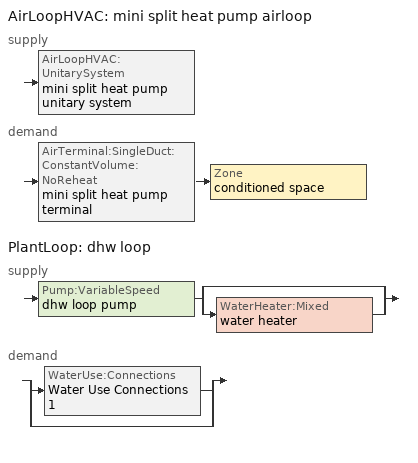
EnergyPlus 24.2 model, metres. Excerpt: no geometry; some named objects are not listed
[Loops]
AirLoopHVAC 'mini split heat pump airloop'
 supply: AirLoopHVAC:UnitarySystem 'mini split heat pump unitary system'
 demand: AirTerminal:SingleDuct:ConstantVolume:NoReheat 'mini split heat pump terminal' > Zone 'conditioned space'
PlantLoop 'dhw loop'
 supply: Pump:VariableSpeed 'dhw loop pump' > split
  | bypass
  | WaterHeater:Mixed 'water heater'
 demand: split
  | WaterUse:Connections 'Water Use Connections 1'
  | bypass
[ZoneControl:Thermostat]
conditioned space Thermostat: Zone or ZoneList=conditioned space; Control Type Schedule=conditioned space Thermostat Schedule; Control 1=conditioned space temperature setpoint; Temperature Difference Between Cutout And Setpoint {deltaC}=0
[ThermostatSetpoint:DualSetpoint]
conditioned space temperature setpoint: Heating Setpoint Temperature Schedule=heating setpoint; Cooling Setpoint Temperature Schedule=cooling setpoint
[AirLoopHVAC:UnitarySystem] Control Type=Load; Controlling Zone or Thermostat Location=conditioned space; Dehumidification Control Type=None; Availability Schedule=Always On Discrete; Fan Placement=BlowThrough; DX Heating Coil Sizing Ratio=1; Use DOAS DX Cooling Coil=No; Minimum Supply Air Temperature {C}=2; Latent Load Control=SensibleOnlyLoadControl; Heating Supply Air Flow Rate Method=SupplyAirFlowRate; No Load Supply Air Flow Rate Method=SupplyAirFlowRate; No Load Supply Air Flow Rate {m3/s}=0; No Load Supply Air Flow Rate Control Set To Low Speed=Yes; Maximum Supply Air Temperature {C}=48.8889; Maximum Outdoor Dry-Bulb Temperature for Supplemental Heater Operation {C}=21; Ancillary On-Cycle Electric Power {W}=0; Ancillary Off-Cycle Electric Power {W}=0
Name | Supply Fan | Supply Air Fan Operating Mode Schedule | Heating Coil | Cooling Supply Air Flow Rate Method | Heating Supply Air Flow Rate {m3/s} | Cooling Coil | Cooling Supply Air Flow Rate {m3/s} | Design Specification Multispeed Object
unit heater unitary system | unit heater supply fan | unit heater auto fan schedule | unit heater htg coil | None | 0.00141584
unit heater unitary system 1 | unit heater supply fan 1 | unit heater auto fan schedule 1 | unit heater htg coil 1 | None | 0.00141584
mini split heat pump unitary system | mini split heat pump supply fan | mini split heat pump auto fan schedule | mini split heat pump htg coil | SupplyAirFlowRate | 0.472419 | mini split heat pump clg coil | 0.472419 | Unitary System Performance Multispeed 1
[Fan:SystemModel] Availability Schedule=Always On Discrete; Speed Control Method=Discrete; Electric Power Minimum Flow Rate Fraction=0.2; Design Pressure Rise {Pa}=500; Motor Efficiency=1; Motor In Air Stream Fraction=1; Design Electric Power Consumption {W}=Autosize; Design Power Sizing Method=PowerPerFlow; Electric Power Per Unit Flow Rate Per Unit Pressure {W/((m3/s)-Pa)}=1.66667; Fan Total Efficiency=0.7; Motor Loss Radiative Fraction=0
Name | Design Maximum Air Flow Rate {m3/s} | Electric Power Per Unit Flow Rate {W/(m3/s)} | Number of Speeds | Speed Flow Fraction 1 | Speed Electric Power Fraction 1 | Speed Flow Fraction 2 | Speed Electric Power Fraction 2 | Speed Flow Fraction 3 | Speed Electric Power Fraction 3 | Speed Flow Fraction 4 | Speed Electric Power Fraction 4
unit heater supply fan; unit heater supply fan 1 | 0.00141584 | 1e-06 | 1 | 1 | 1
mini split heat pump supply fan | 0.581797 | 148.322 | 4 | 0.20706 | 0.00888 | 0.252 | 0.016 | 0.812 | 0.53539 | 1 | 1
[Coil:Heating:Fuel] Availability Schedule=Always On Discrete; Fuel Type=OtherFuel1; Burner Efficiency=0.3; Nominal Capacity {W}=0.293071; On Cycle Parasitic Electric Load {W}=0; Off Cycle Parasitic Fuel Load {W}=0
unit heater htg coil; unit heater htg coil 1
[ZoneHVAC:Baseboard:Convective:Electric]
electric baseboard: Availability Schedule=Always On Discrete; Heating Design Capacity {W}=16106.9; Efficiency=1
[AirTerminal:SingleDuct:ConstantVolume:NoReheat]
mini split heat pump terminal: Availability Schedule=Always On Discrete; Maximum Air Flow Rate {m3/s}=0.472419
[Zone equipment]
conditioned space: unit heater unitary system, unit heater unitary system 1, electric baseboard, mini split heat pump terminal
[AirLoopHVAC]
mini split heat pump airloop: Design Supply Air Flow Rate {m3/s}=0.472419; Design Return Air Flow Fraction of Supply Air Flow=1
[Sizing:System]
mini split heat pump airloop: Type of Load to Size On=Sensible; Design Outdoor Air Flow Rate {m3/s}=Autosize; Central Heating Maximum System Air Flow Ratio=0.3; Preheat Design Temperature {C}=7; Preheat Design Humidity Ratio {kgWater/kgDryAir}=0.008; Precool Design Temperature {C}=12.8; Precool Design Humidity Ratio {kgWater/kgDryAir}=0.008; Central Cooling Design Supply Air Temperature {C}=12.8; Central Heating Design Supply Air Temperature {C}=16.7; Type of Zone Sum to Use=NonCoincident; 100% Outdoor Air in Cooling=Yes; 100% Outdoor Air in Heating=Yes; Central Cooling Design Supply Air Humidity Ratio {kgWater/kgDryAir}=0.0085; Central Heating Design Supply Air Humidity Ratio {kgWater/kgDryAir}=0.008; Cooling Supply Air Flow Rate Method=DesignDay; Cooling Supply Air Flow Rate {m3/s}=0; Cooling Supply Air Flow Rate Per Floor Area {m3/s-m2}=0.00996765; Cooling Fraction of Autosized Cooling Supply Air Flow Rate=1; Cooling Supply Air Flow Rate Per Unit Cooling Capacity {m3/s-W}=3.94755e-05; Heating Supply Air Flow Rate Method=DesignDay; Heating Supply Air Flow Rate {m3/s}=0; Heating Supply Air Flow Rate Per Floor Area {m3/s-m2}=0.00996765; Heating Fraction of Autosized Heating Supply Air Flow Rate=1; Heating Fraction of Autosized Cooling Supply Air Flow Rate=1; Heating Supply Air Flow Rate Per Unit Heating Capacity {m3/s-W}=3.15882e-05; System Outdoor Air Method=ZoneSum; Zone Maximum Outdoor Air Fraction=1; Cooling Design Capacity Method=CoolingDesignCapacity; Cooling Design Capacity {W}=Autosize; Cooling Design Capacity Per Floor Area {W/m2}=234.7; Fraction of Autosized Cooling Design Capacity=1; Heating Design Capacity Method=HeatingDesignCapacity; Heating Design Capacity {W}=Autosize; Heating Design Capacity Per Floor Area {W/m2}=157; Fraction of Autosized Heating Design Capacity=1; Central Cooling Capacity Control Method=OnOff; Occupant Diversity=Autosize
[AvailabilityManager:Scheduled]
mini split heat pump airloop Availability Manager: Schedule=Always On Discrete
[Coil:Heating:DX:MultiSpeed]
mini split heat pump htg coil: Availability Schedule=Always On Discrete; Minimum Outdoor Dry-Bulb Temperature for Compressor Operation {C}=-28.8889; Crankcase Heater Capacity {W}=50; Maximum Outdoor Dry-Bulb Temperature for Crankcase Heater Operation {C}=10; Defrost Energy Input Ratio Function of Temperature Curve=Defrosteir; Maximum Outdoor Dry-Bulb Temperature for Defrost Operation {C}=4.44444; Defrost Strategy=ReverseCycle; Defrost Control=Timed; Defrost Time Period Fraction=0.058333; Resistive Defrost Heater Capacity {W}=AutoSize; Apply Part Load Fraction to Speeds Greater than 1=No; Fuel Type=Electricity; Region number for Calculating HSPF=4; Number of Speeds=2; Speed Gross Rated Heating Capacity 1 {W}=2729.66; Speed Gross Rated Heating COP 1 {W/W}=4.23401; Speed Rated Air Flow Rate 1 {m3/s}=0.146598; Speed Rated Supply Air Fan Power Per Volume Flow Rate 2017 1 {W/(m3/s)}=773.3; Speed Rated Supply Air Fan Power Per Volume Flow Rate 2023 1 {W/(m3/s)}=934.4; Speed Heating Capacity Function of Temperature Curve Name 1=Heat-CAP-fT1; Speed Heating Capacity Function of Flow Fraction Curve Name 1=Heat-CAP-fFF1; Speed Energy Input Ratio Function of Temperature Curve Name 1=Heat-EIR-fT1; Speed Energy Input Ratio Function of Flow Fraction Curve Name 1=Heat-EIR-fFF1; Speed Part Load Fraction Correlation Curve Name 1=Heat-PLF-fPLR1; Speed Rated Waste Heat Fraction of Power Input 1=0.2; Speed Waste Heat Function of Temperature Curve Name 1=ConstantBiquadratic 1; Speed Gross Rated Heating Capacity 2 {W}=10751.2; Speed Gross Rated Heating COP 2 {W/W}=2.92266; Speed Rated Air Flow Rate 2 {m3/s}=0.581737; Speed Rated Supply Air Fan Power Per Volume Flow Rate 2017 2 {W/(m3/s)}=773.3; Speed Rated Supply Air Fan Power Per Volume Flow Rate 2023 2 {W/(m3/s)}=934.4; Speed Heating Capacity Function of Temperature Curve Name 2=Heat-CAP-fT2; Speed Heating Capacity Function of Flow Fraction Curve Name 2=Heat-CAP-fFF2; Speed Energy Input Ratio Function of Temperature Curve Name 2=Heat-EIR-fT2; Speed Energy Input Ratio Function of Flow Fraction Curve Name 2=Heat-EIR-fFF2; Speed Part Load Fraction Correlation Curve Name 2=Heat-PLF-fPLR2; Speed Rated Waste Heat Fraction of Power Input 2=0.2; Speed Waste Heat Function of Temperature Curve Name 2=ConstantBiquadratic 1
[Coil:Cooling:DX:MultiSpeed]
mini split heat pump clg coil: Availability Schedule=Always On Discrete; Condenser Type=AirCooled; Minimum Outdoor Dry-Bulb Temperature for Compressor Operation {C}=-25; Apply Part Load Fraction to Speeds Greater than 1=No; Apply Latent Degradation to Speeds Greater than 1=No; Crankcase Heater Capacity {W}=50; Maximum Outdoor Dry-Bulb Temperature for Crankcase Heater Operation {C}=10; Basin Heater Capacity {W/K}=0; Basin Heater Setpoint Temperature {C}=2; Fuel Type=Electricity; Number of Speeds=2; Speed Gross Rated Total Cooling Capacity 1 {W}=2244.75; Speed Gross Rated Sensible Heat Ratio 1=0.806404; Speed Gross Rated Cooling COP 1 {W/W}=3.9941; Speed Rated Air Flow Rate 1 {m3/s}=0.120454; Speed Rated Evaporator Fan Power Per Volume Flow Rate 2017 1 {W/(m3/s)}=773.3; Speed Rated Evaporator Fan Power Per Volume Flow Rate 2023 1 {W/(m3/s)}=934.4; Speed Total Cooling Capacity Function of Temperature Curve Name 1=Cool-CAP-fT1; Speed Total Cooling Capacity Function of Flow Fraction Curve Name 1=Cool-CAP-fFF1; Speed Energy Input Ratio Function of Temperature Curve Name 1=Cool-EIR-fT1; Speed Energy Input Ratio Function of Flow Fraction Curve Name 1=Cool-EIR-fFF1; Speed Part Load Fraction Correlation Curve Name 1=Cool-PLF-fPLR1; Speed Nominal Time for Condensate Removal to Begin 1 {s}=1000; Speed Ratio of Initial Moisture Evaporation Rate and Steady State Latent Capacity 1=1.5; Speed Maximum Cycling Rate 1 {cycles/hr}=3; Speed Latent Capacity Time Constant 1 {s}=45; Speed Rated Waste Heat Fraction of Power Input 1=0.2; Speed Waste Heat Function of Temperature Curve Name 1=ConstantBiquadratic; Speed Evaporative Condenser Effectiveness 1=0.9; Speed Evaporative Condenser Air Flow Rate 1 {m3/s}=AutoSize; Speed Rated Evaporative Condenser Pump Power Consumption 1 {W}=AutoSize; Speed Gross Rated Total Cooling Capacity 2 {W}=8846.18; Speed Gross Rated Sensible Heat Ratio 2=0.759942; Speed Gross Rated Cooling COP 2 {W/W}=2.99378; Speed Rated Air Flow Rate 2 {m3/s}=0.472369; Speed Rated Evaporator Fan Power Per Volume Flow Rate 2017 2 {W/(m3/s)}=773.3; Speed Rated Evaporator Fan Power Per Volume Flow Rate 2023 2 {W/(m3/s)}=934.4; Speed Total Cooling Capacity Function of Temperature Curve Name 2=Cool-CAP-fT2; Speed Total Cooling Capacity Function of Flow Fraction Curve Name 2=Cool-CAP-fFF2; Speed Energy Input Ratio Function of Temperature Curve Name 2=Cool-EIR-fT2; Speed Energy Input Ratio Function of Flow Fraction Curve Name 2=Cool-EIR-fFF2; Speed Part Load Fraction Correlation Curve Name 2=Cool-PLF-fPLR2; Speed Nominal Time for Condensate Removal to Begin 2 {s}=1000; Speed Ratio of Initial Moisture Evaporation Rate and Steady State Latent Capacity 2=1.5; Speed Maximum Cycling Rate 2 {cycles/hr}=3; Speed Latent Capacity Time Constant 2 {s}=45; Speed Rated Waste Heat Fraction of Power Input 2=0.2; Speed Waste Heat Function of Temperature Curve Name 2=ConstantBiquadratic; Speed Evaporative Condenser Effectiveness 2=0.9; Speed Evaporative Condenser Air Flow Rate 2 {m3/s}=AutoSize; Speed Rated Evaporative Condenser Pump Power Consumption 2 {W}=AutoSize
[UnitarySystemPerformance:Multispeed]
Unitary System Performance Multispeed 1: Number of Speeds for Heating=2; Number of Speeds for Cooling=2; Single Mode Operation=No; No Load Supply Air Flow Rate Ratio=1; Heating Speed Supply Air Flow Ratio 1=0.310345; Cooling Speed Supply Air Flow Ratio 1=0.255; Heating Speed Supply Air Flow Ratio 2=1.23153; Cooling Speed Supply Air Flow Ratio 2=1
[PlantLoop]
dhw loop: Fluid Type=Water; Plant Equipment Operation Scheme=dhw loop Operation Schemes; Maximum Loop Temperature {C}=100; Minimum Loop Temperature {C}=0; Maximum Loop Flow Rate {m3/s}=0.01; Minimum Loop Flow Rate {m3/s}=0; Plant Loop Volume {m3}=0.003; Load Distribution Scheme=Optimal; Plant Loop Demand Calculation Scheme=SingleSetpoint; Common Pipe Simulation=None
[Sizing:Plant]
dhw loop: Loop Type=Heating; Design Loop Exit Temperature {C}=56; Loop Design Temperature Difference {deltaC}=5.55556; Sizing Option=NonCoincident; Zone Timesteps in Averaging Window=1; Coincident Sizing Factor Mode=None
[Pump:VariableSpeed]
dhw loop pump: Design Maximum Flow Rate {m3/s}=0.01; Design Pump Head {Pa}=1; Design Power Consumption {W}=0; Motor Efficiency=0.85; Fraction of Motor Inefficiencies to Fluid Stream=0; Coefficient 1 of the Part Load Performance Curve=0; Coefficient 2 of the Part Load Performance Curve=1; Coefficient 3 of the Part Load Performance Curve=0; Coefficient 4 of the Part Load Performance Curve=0; Design Minimum Flow Rate {m3/s}=0; Pump Control Type=Intermittent; Skin Loss Radiative Fraction=0.5; Design Power Sizing Method=PowerPerFlowPerPressure; Design Electric Power per Unit Flow Rate {W/(m3/s)}=348701.1; Design Shaft Power per Unit Flow Rate per Unit Head {W/((m3/s)-Pa)}=1.28205; Design Minimum Flow Rate Fraction=0
[WaterHeater:Mixed]
water heater: Tank Volume {m3}=0.170344; Setpoint Temperature Schedule=water heater setpoint; Deadband Temperature Difference {deltaC}=2; Maximum Temperature Limit {C}=99; Heater Control Type=Cycle; Heater Maximum Capacity {W}=5500.06; Heater Minimum Capacity {W}=0; Heater Ignition Minimum Flow Rate {m3/s}=0; Heater Ignition Delay {s}=0; Heater Fuel Type=Electricity; Heater Thermal Efficiency=1; Off Cycle Parasitic Fuel Consumption Rate {W}=0; Off Cycle Parasitic Fuel Type=Electricity; Off Cycle Parasitic Heat Fraction to Tank=0; On Cycle Parasitic Fuel Consumption Rate {W}=0; On Cycle Parasitic Fuel Type=Electricity; On Cycle Parasitic Heat Fraction to Tank=0; Ambient Temperature Indicator=Zone; Ambient Temperature Zone=conditioned space; Off Cycle Loss Coefficient to Ambient Temperature {W/K}=2.90339; Off Cycle Loss Fraction to Zone=1; On Cycle Loss Coefficient to Ambient Temperature {W/K}=2.90339; On Cycle Loss Fraction to Zone=1; Use Side Effectiveness=1; Source Side Effectiveness=1; Use Side Design Flow Rate {m3/s}=Autosize; Source Side Design Flow Rate {m3/s}=Autosize; Indirect Water Heating Recovery Time {hr}=1.5; Source Side Flow Control Mode=IndirectHeatPrimarySetpoint
[WaterHeater:Sizing]
water heater: Design Mode=PeakDraw; Time Storage Can Meet Peak Draw {hr}=0.538503; Time for Tank Recovery {hr}=0; Nominal Tank Volume for Autosizing Plant Connections {m3}=1
[SetpointManager:Scheduled]
Setpoint Manager Scheduled 1: Control Variable=Temperature; Schedule=dhw temp
[WaterUse:Connections]
Water Use Connections 1: Drain Water Heat Exchanger Type=None; Drain Water Heat Exchanger Destination=Plant; Water Use Equipment Name 1=dhw fixtures; Water Use Equipment Name 2=dhw distribution waste; Water Use Equipment Name 3=clothes washer; Water Use Equipment Name 4=dishwasher
[WaterUse:Equipment]
Name | Peak Flow Rate {m3/s} | Flow Rate Fraction Schedule | Target Temperature Schedule
dhw fixtures | 4.4939e-06 | dhw fixtures schedule | mixed water temperature schedule
dhw distribution waste | 1.36236e-06 | dhw fixtures schedule | mixed water temperature schedule
clothes washer | 9.69919e-07 | clothes washer schedule
dishwasher | 2.90872e-07 | dishwasher schedule
[PlantEquipmentOperationSchemes]
dhw loop Operation Schemes: Control Scheme Object Type 1=PlantEquipmentOperation:HeatingLoad; Control Scheme Name 1=dhw loop Heating Operation Scheme; Control Scheme Schedule Name 1=Always On Discrete
[PlantEquipmentOperation:HeatingLoad]
dhw loop Heating Operation Scheme: Load Range Lower Limit 1 {W}=0; Load Range Upper Limit 1 {W}=1000000000; Range Equipment List Name 1=dhw loop Heating Equipment List
[PlantEquipmentList]
dhw loop Heating Equipment List: WaterHeater:Mixed, water heater
[EnergyManagementSystem:GlobalVariable]
infil_program_Qfan
infil_program_Qinf
mini_split_heat_pump_airloop_Fan_RTF
natural_vent_program_Qnv
natural_vent_program_Qwhf
[EnergyManagementSystem:InternalVariable]
mini_split_heat_pump_airloop_max_sup_fan_mfr: Internal Data Index Key=mini split heat pump supply fan; Internal Data Type=Fan Maximum Mass Flow Rate
[EnergyManagementSystem:Sensor]
Name | Output:Variable or Output:Meter Index Key | Output:Variable or Output:Meter
airflow_gain | infil flow | Infiltration Sensible Heat Gain Energy
airflow_gain_1 | natural vent flow | Infiltration Sensible Heat Gain Energy
airflow_gain_2 | whole house fan flow | Infiltration Sensible Heat Gain Energy
airflow_loss | infil flow | Infiltration Sensible Heat Loss Energy
airflow_loss_1 | natural vent flow | Infiltration Sensible Heat Loss Energy
airflow_loss_2 | whole house fan flow | Infiltration Sensible Heat Loss Energy
clg_load_cond |  | Cooling:EnergyTransfer:Zone:CONDITIONED SPACE
clg_sp_s; clg_sp_s_1 | cooling setpoint | Schedule Value
clothes_dryer_exhaust_0_sch_s | clothes dryer exhaust 0 schedule | Schedule Value
conditioned_space_clg_unmet_s | conditioned space | Zone Cooling Setpoint Not Met Time
conditioned_space_htg_unmet_s | conditioned space | Zone Heating Setpoint Not Met Time
cool_season | cooling season schedule | Schedule Value
dhw_loss | water heater | Water Heater Heat Loss Energy
dhw_rtf | water heater | Water Heater Runtime Fraction
fridge_tin_s; tin_s; tin_s_1 | conditioned space | Zone Mean Air Temperature
htg_load_cond |  | Heating:EnergyTransfer:Zone:CONDITIONED SPACE
htg_sp_s; htg_sp_s_1 | heating setpoint | Schedule Value
ig_ee_conv | clothes dryer | Electric Equipment Convective Heating Energy
ig_ee_conv_1 | clothes washer | Electric Equipment Convective Heating Energy
ig_ee_conv_2 | cooking range | Electric Equipment Convective Heating Energy
ig_ee_conv_3 | dishwasher | Electric Equipment Convective Heating Energy
ig_ee_conv_4 | fridge | Electric Equipment Convective Heating Energy
ig_ee_conv_5 | misc plug loads | Electric Equipment Convective Heating Energy
ig_ee_conv_6 | whole house fan | Electric Equipment Convective Heating Energy
ig_ee_rad | clothes dryer | Electric Equipment Radiant Heating Energy
ig_ee_rad_1 | clothes washer | Electric Equipment Radiant Heating Energy
ig_ee_rad_2 | cooking range | Electric Equipment Radiant Heating Energy
ig_ee_rad_3 | dishwasher | Electric Equipment Radiant Heating Energy
ig_ee_rad_4 | fridge | Electric Equipment Radiant Heating Energy
ig_ee_rad_5 | misc plug loads | Electric Equipment Radiant Heating Energy
ig_ee_rad_6 | whole house fan | Electric Equipment Radiant Heating Energy
ig_lgt_conv | interior lighting | Lights Convective Heating Energy
ig_lgt_rad | interior lighting | Lights Radiant Heating Energy
ig_lgt_vis | interior lighting | Lights Visible Radiation Heating Energy
ig_oe_conv | clothes dryer 1 | Other Equipment Convective Heating Energy
ig_oe_conv_1 | cooking range 1 | Other Equipment Convective Heating Energy
ig_oe_conv_2 | general water use latent | Other Equipment Convective Heating Energy
ig_oe_conv_3 | general water use sensible | Other Equipment Convective Heating Energy
ig_oe_conv_4 | water heater energy adjustment1 | Other Equipment Convective Heating Energy
ig_oe_rad | clothes dryer 1 | Other Equipment Radiant Heating Energy
ig_oe_rad_1 | cooking range 1 | Other Equipment Radiant Heating Energy
ig_oe_rad_2 | general water use latent | Other Equipment Radiant Heating Energy
ig_oe_rad_3 | general water use sensible | Other Equipment Radiant Heating Energy
ig_oe_rad_4 | water heater energy adjustment1 | Other Equipment Radiant Heating Energy
ig_ppl_conv | occupants | People Convective Heating Energy
ig_ppl_rad | occupants | People Radiant Heating Energy
im_conv | furniture mass conditioned space 1 | Surface Inside Face Convection Heat Gain Energy
im_conv_1 | partition wall mass | Surface Inside Face Convection Heat Gain Energy
im_ig | furniture mass conditioned space 1 | Surface Inside Face Internal Gains Radiation Heat Gain Energy
im_ig_1 | partition wall mass | Surface Inside Face Internal Gains Radiation Heat Gain Energy
im_lgt | furniture mass conditioned space 1 | Surface Inside Face Lights Radiation Heat Gain Energy
im_lgt_1 | partition wall mass | Surface Inside Face Lights Radiation Heat Gain Energy
im_sol | furniture mass conditioned space 1 | Surface Inside Face Solar Radiation Heat Gain Energy
im_sol_1 | partition wall mass | Surface Inside Face Solar Radiation Heat Gain Energy
im_surf | furniture mass conditioned space 1 | Surface Inside Face Net Surface Thermal Radiation Heat Gain Energy
im_surf_1 | partition wall mass | Surface Inside Face Net Surface Thermal Radiation Heat Gain Energy
mini_split_heat_pump_airloop_Fan_RTF_s | mini split heat pump supply fan | Fan Runtime Fraction Speed 1
mini_split_heat_pump_airloop_Fan_RTF_s_1 | mini split heat pump supply fan | Fan Runtime Fraction Speed 2
mini_split_heat_pump_airloop_Fan_RTF_s_2 | mini split heat pump supply fan | Fan Runtime Fraction Speed 3
mini_split_heat_pump_airloop_Fan_RTF_s_3 | mini split heat pump supply fan | Fan Runtime Fraction Speed 4
mini_split_heat_pump_clg_coil_s | mini split heat pump clg coil | Cooling Coil Total Cooling Energy
mini_split_heat_pump_htg_coil_s | mini split heat pump htg coil | Heating Coil Heating Energy
mini_split_heat_pump_supply_fan_s | mini split heat pump supply fan | Fan Electricity Energy
mv_conv | mech vent house fan | Electric Equipment Convective Heating Energy
mv_conv_1 | mech vent house fan cfis | Electric Equipment Convective Heating Energy
mv_conv_2 | mech vent house fan latent load | Other Equipment Convective Heating Energy
mv_conv_3 | mech vent house fan sensible load | Other Equipment Convective Heating Energy
mv_rad | mech vent house fan | Electric Equipment Radiant Heating Energy
mv_rad_1 | mech vent house fan cfis | Electric Equipment Radiant Heating Energy
mv_rad_2 | mech vent house fan latent load | Other Equipment Radiant Heating Energy
mv_rad_3 | mech vent house fan sensible load | Other Equipment Radiant Heating Energy
natural_vent_s | natural vent schedule | Schedule Value
out_pb_s |  | Site Outdoor Air Barometric Pressure
out_wt_s |  | Site Outdoor Air Humidity Ratio
site_vw_s |  | Site Wind Speed
ss_back_out | Window1 | Surface Window Shortwave from Zone Back Out Window Heat Transfer Rate
ss_back_out_1 | Window10 | Surface Window Shortwave from Zone Back Out Window Heat Transfer Rate
ss_back_out_10 | Window2 | Surface Window Shortwave from Zone Back Out Window Heat Transfer Rate
ss_back_out_11 | Window20 | Surface Window Shortwave from Zone Back Out Window Heat Transfer Rate
ss_back_out_12 | Window21 | Surface Window Shortwave from Zone Back Out Window Heat Transfer Rate
ss_back_out_13 | Window3 | Surface Window Shortwave from Zone Back Out Window Heat Transfer Rate
ss_back_out_14 | Window4 | Surface Window Shortwave from Zone Back Out Window Heat Transfer Rate
ss_back_out_15 | Window5 | Surface Window Shortwave from Zone Back Out Window Heat Transfer Rate
ss_back_out_16 | Window7 | Surface Window Shortwave from Zone Back Out Window Heat Transfer Rate
ss_back_out_17 | Window8 | Surface Window Shortwave from Zone Back Out Window Heat Transfer Rate
ss_back_out_2 | Window11 | Surface Window Shortwave from Zone Back Out Window Heat Transfer Rate
ss_back_out_3 | Window12 | Surface Window Shortwave from Zone Back Out Window Heat Transfer Rate
ss_back_out_4 | Window13 | Surface Window Shortwave from Zone Back Out Window Heat Transfer Rate
ss_back_out_5 | Window14 | Surface Window Shortwave from Zone Back Out Window Heat Transfer Rate
ss_back_out_6 | Window15 | Surface Window Shortwave from Zone Back Out Window Heat Transfer Rate
ss_back_out_7 | Window16 | Surface Window Shortwave from Zone Back Out Window Heat Transfer Rate
ss_back_out_8 | Window18 | Surface Window Shortwave from Zone Back Out Window Heat Transfer Rate
ss_back_out_9 | Window19 | Surface Window Shortwave from Zone Back Out Window Heat Transfer Rate
ss_conv | Door1 | Surface Inside Face Convection Heat Gain Energy
ss_conv_1 | Door2 | Surface Inside Face Convection Heat Gain Energy
ss_conv_10 | Window18 | Surface Inside Face Convection Heat Gain Energy
ss_conv_11 | Window19 | Surface Inside Face Convection Heat Gain Energy
ss_conv_12 | Window2 | Surface Inside Face Convection Heat Gain Energy
ss_conv_13 | Window20 | Surface Inside Face Convection Heat Gain Energy
ss_conv_14 | Window21 | Surface Inside Face Convection Heat Gain Energy
ss_conv_15 | Window3 | Surface Inside Face Convection Heat Gain Energy
ss_conv_16 | Window4 | Surface Inside Face Convection Heat Gain Energy
ss_conv_17 | Window5 | Surface Inside Face Convection Heat Gain Energy
ss_conv_18 | Window7 | Surface Inside Face Convection Heat Gain Energy
ss_conv_19 | Window8 | Surface Inside Face Convection Heat Gain Energy
ss_conv_2 | Window1 | Surface Inside Face Convection Heat Gain Energy
ss_conv_3 | Window10 | Surface Inside Face Convection Heat Gain Energy
ss_conv_4 | Window11 | Surface Inside Face Convection Heat Gain Energy
ss_conv_5 | Window12 | Surface Inside Face Convection Heat Gain Energy
ss_conv_6 | Window13 | Surface Inside Face Convection Heat Gain Energy
ss_conv_7 | Window14 | Surface Inside Face Convection Heat Gain Energy
ss_conv_8 | Window15 | Surface Inside Face Convection Heat Gain Energy
ss_conv_9 | Window16 | Surface Inside Face Convection Heat Gain Energy
ss_ig | Door1 | Surface Inside Face Internal Gains Radiation Heat Gain Energy
ss_ig_1 | Door2 | Surface Inside Face Internal Gains Radiation Heat Gain Energy
ss_ig_10 | Window18 | Surface Inside Face Internal Gains Radiation Heat Gain Energy
ss_ig_11 | Window19 | Surface Inside Face Internal Gains Radiation Heat Gain Energy
ss_ig_12 | Window2 | Surface Inside Face Internal Gains Radiation Heat Gain Energy
ss_ig_13 | Window20 | Surface Inside Face Internal Gains Radiation Heat Gain Energy
ss_ig_14 | Window21 | Surface Inside Face Internal Gains Radiation Heat Gain Energy
ss_ig_15 | Window3 | Surface Inside Face Internal Gains Radiation Heat Gain Energy
ss_ig_16 | Window4 | Surface Inside Face Internal Gains Radiation Heat Gain Energy
ss_ig_17 | Window5 | Surface Inside Face Internal Gains Radiation Heat Gain Energy
ss_ig_18 | Window7 | Surface Inside Face Internal Gains Radiation Heat Gain Energy
ss_ig_19 | Window8 | Surface Inside Face Internal Gains Radiation Heat Gain Energy
ss_ig_2 | Window1 | Surface Inside Face Internal Gains Radiation Heat Gain Energy
ss_ig_3 | Window10 | Surface Inside Face Internal Gains Radiation Heat Gain Energy
ss_ig_4 | Window11 | Surface Inside Face Internal Gains Radiation Heat Gain Energy
ss_ig_5 | Window12 | Surface Inside Face Internal Gains Radiation Heat Gain Energy
ss_ig_6 | Window13 | Surface Inside Face Internal Gains Radiation Heat Gain Energy
ss_ig_7 | Window14 | Surface Inside Face Internal Gains Radiation Heat Gain Energy
ss_ig_8 | Window15 | Surface Inside Face Internal Gains Radiation Heat Gain Energy
ss_ig_9 | Window16 | Surface Inside Face Internal Gains Radiation Heat Gain Energy
ss_lgt | Door1 | Surface Inside Face Lights Radiation Heat Gain Energy
ss_lgt_1 | Door2 | Surface Inside Face Lights Radiation Heat Gain Energy
ss_sol | Door1 | Surface Inside Face Solar Radiation Heat Gain Energy
ss_sol_1 | Door2 | Surface Inside Face Solar Radiation Heat Gain Energy
ss_surf | Door1 | Surface Inside Face Net Surface Thermal Radiation Heat Gain Energy
ss_surf_1 | Door2 | Surface Inside Face Net Surface Thermal Radiation Heat Gain Energy
ss_surf_10 | Window18 | Surface Inside Face Net Surface Thermal Radiation Heat Gain Energy
ss_surf_11 | Window19 | Surface Inside Face Net Surface Thermal Radiation Heat Gain Energy
ss_surf_12 | Window2 | Surface Inside Face Net Surface Thermal Radiation Heat Gain Energy
ss_surf_13 | Window20 | Surface Inside Face Net Surface Thermal Radiation Heat Gain Energy
ss_surf_14 | Window21 | Surface Inside Face Net Surface Thermal Radiation Heat Gain Energy
ss_surf_15 | Window3 | Surface Inside Face Net Surface Thermal Radiation Heat Gain Energy
ss_surf_16 | Window4 | Surface Inside Face Net Surface Thermal Radiation Heat Gain Energy
ss_surf_17 | Window5 | Surface Inside Face Net Surface Thermal Radiation Heat Gain Energy
ss_surf_18 | Window7 | Surface Inside Face Net Surface Thermal Radiation Heat Gain Energy
ss_surf_19 | Window8 | Surface Inside Face Net Surface Thermal Radiation Heat Gain Energy
ss_surf_2 | Window1 | Surface Inside Face Net Surface Thermal Radiation Heat Gain Energy
ss_surf_3 | Window10 | Surface Inside Face Net Surface Thermal Radiation Heat Gain Energy
ss_surf_4 | Window11 | Surface Inside Face Net Surface Thermal Radiation Heat Gain Energy
ss_surf_5 | Window12 | Surface Inside Face Net Surface Thermal Radiation Heat Gain Energy
ss_surf_6 | Window13 | Surface Inside Face Net Surface Thermal Radiation Heat Gain Energy
ss_surf_7 | Window14 | Surface Inside Face Net Surface Thermal Radiation Heat Gain Energy
ss_surf_8 | Window15 | Surface Inside Face Net Surface Thermal Radiation Heat Gain Energy
ss_surf_9 | Window16 | Surface Inside Face Net Surface Thermal Radiation Heat Gain Energy
ss_trans_in | Window1 | Surface Window Transmitted Solar Radiation Rate
ss_trans_in_1 | Window10 | Surface Window Transmitted Solar Radiation Rate
ss_trans_in_10 | Window2 | Surface Window Transmitted Solar Radiation Rate
ss_trans_in_11 | Window20 | Surface Window Transmitted Solar Radiation Rate
ss_trans_in_12 | Window21 | Surface Window Transmitted Solar Radiation Rate
ss_trans_in_13 | Window3 | Surface Window Transmitted Solar Radiation Rate
ss_trans_in_14 | Window4 | Surface Window Transmitted Solar Radiation Rate
ss_trans_in_15 | Window5 | Surface Window Transmitted Solar Radiation Rate
ss_trans_in_16 | Window7 | Surface Window Transmitted Solar Radiation Rate
ss_trans_in_17 | Window8 | Surface Window Transmitted Solar Radiation Rate
ss_trans_in_2 | Window11 | Surface Window Transmitted Solar Radiation Rate
ss_trans_in_3 | Window12 | Surface Window Transmitted Solar Radiation Rate
ss_trans_in_4 | Window13 | Surface Window Transmitted Solar Radiation Rate
ss_trans_in_5 | Window14 | Surface Window Transmitted Solar Radiation Rate
ss_trans_in_6 | Window15 | Surface Window Transmitted Solar Radiation Rate
ss_trans_in_7 | Window16 | Surface Window Transmitted Solar Radiation Rate
ss_trans_in_8 | Window18 | Surface Window Transmitted Solar Radiation Rate
ss_trans_in_9 | Window19 | Surface Window Transmitted Solar Radiation Rate
ss_trans_out | Window1 | Surface Inside Face Initial Transmitted Diffuse Transmitted Out Window Solar Radiation Rate
ss_trans_out_1 | Window10 | Surface Inside Face Initial Transmitted Diffuse Transmitted Out Window Solar Radiation Rate
ss_trans_out_10 | Window2 | Surface Inside Face Initial Transmitted Diffuse Transmitted Out Window Solar Radiation Rate
ss_trans_out_11 | Window20 | Surface Inside Face Initial Transmitted Diffuse Transmitted Out Window Solar Radiation Rate
ss_trans_out_12 | Window21 | Surface Inside Face Initial Transmitted Diffuse Transmitted Out Window Solar Radiation Rate
ss_trans_out_13 | Window3 | Surface Inside Face Initial Transmitted Diffuse Transmitted Out Window Solar Radiation Rate
ss_trans_out_14 | Window4 | Surface Inside Face Initial Transmitted Diffuse Transmitted Out Window Solar Radiation Rate
ss_trans_out_15 | Window5 | Surface Inside Face Initial Transmitted Diffuse Transmitted Out Window Solar Radiation Rate
ss_trans_out_16 | Window7 | Surface Inside Face Initial Transmitted Diffuse Transmitted Out Window Solar Radiation Rate
ss_trans_out_17 | Window8 | Surface Inside Face Initial Transmitted Diffuse Transmitted Out Window Solar Radiation Rate
ss_trans_out_2 | Window11 | Surface Inside Face Initial Transmitted Diffuse Transmitted Out Window Solar Radiation Rate
ss_trans_out_3 | Window12 | Surface Inside Face Initial Transmitted Diffuse Transmitted Out Window Solar Radiation Rate
ss_trans_out_4 | Window13 | Surface Inside Face Initial Transmitted Diffuse Transmitted Out Window Solar Radiation Rate
ss_trans_out_5 | Window14 | Surface Inside Face Initial Transmitted Diffuse Transmitted Out Window Solar Radiation Rate
ss_trans_out_6 | Window15 | Surface Inside Face Initial Transmitted Diffuse Transmitted Out Window Solar Radiation Rate
ss_trans_out_7 | Window16 | Surface Inside Face Initial Transmitted Diffuse Transmitted Out Window Solar Radiation Rate
ss_trans_out_8 | Window18 | Surface Inside Face Initial Transmitted Diffuse Transmitted Out Window Solar Radiation Rate
ss_trans_out_9 | Window19 | Surface Inside Face Initial Transmitted Diffuse Transmitted Out Window Solar Radiation Rate
s_conv | Floor1 | Surface Inside Face Convection Heat Gain Energy
s_conv_1 | FoundationWall1 | Surface Inside Face Convection Heat Gain Energy
s_conv_10 | Roof1:270 | Surface Inside Face Convection Heat Gain Energy
s_conv_11 | Roof1:90 | Surface Inside Face Convection Heat Gain Energy
s_conv_12 | Slab1 | Surface Inside Face Convection Heat Gain Energy
s_conv_13 | Wall1:0 | Surface Inside Face Convection Heat Gain Energy
s_conv_14 | Wall1:180 | Surface Inside Face Convection Heat Gain Energy
s_conv_15 | Wall1:270 | Surface Inside Face Convection Heat Gain Energy
s_conv_16 | Wall1:90 | Surface Inside Face Convection Heat Gain Energy
s_conv_17 | Wall2:0 | Surface Inside Face Convection Heat Gain Energy
s_conv_18 | Wall2:180 | Surface Inside Face Convection Heat Gain Energy
s_conv_19 | Wall2:270 | Surface Inside Face Convection Heat Gain Energy
s_conv_2 | inferred conditioned ceiling | Surface Inside Face Convection Heat Gain Energy
s_conv_20 | Wall2:90 | Surface Inside Face Convection Heat Gain Energy
s_conv_3 | inferred conditioned floor | Surface Inside Face Convection Heat Gain Energy
s_conv_4 | RimJoist1:0 | Surface Inside Face Convection Heat Gain Energy
s_conv_5 | RimJoist1:180 | Surface Inside Face Convection Heat Gain Energy
s_conv_6 | RimJoist1:270 | Surface Inside Face Convection Heat Gain Energy
s_conv_7 | RimJoist1:90 | Surface Inside Face Convection Heat Gain Energy
s_conv_8 | Roof1:0 | Surface Inside Face Convection Heat Gain Energy
s_conv_9 | Roof1:180 | Surface Inside Face Convection Heat Gain Energy
s_ig | Floor1 | Surface Inside Face Internal Gains Radiation Heat Gain Energy
s_ig_1 | FoundationWall1 | Surface Inside Face Internal Gains Radiation Heat Gain Energy
s_ig_10 | Roof1:270 | Surface Inside Face Internal Gains Radiation Heat Gain Energy
s_ig_11 | Roof1:90 | Surface Inside Face Internal Gains Radiation Heat Gain Energy
s_ig_12 | Slab1 | Surface Inside Face Internal Gains Radiation Heat Gain Energy
s_ig_13 | Wall1:0 | Surface Inside Face Internal Gains Radiation Heat Gain Energy
s_ig_14 | Wall1:180 | Surface Inside Face Internal Gains Radiation Heat Gain Energy
s_ig_15 | Wall1:270 | Surface Inside Face Internal Gains Radiation Heat Gain Energy
s_ig_16 | Wall1:90 | Surface Inside Face Internal Gains Radiation Heat Gain Energy
s_ig_17 | Wall2:0 | Surface Inside Face Internal Gains Radiation Heat Gain Energy
s_ig_18 | Wall2:180 | Surface Inside Face Internal Gains Radiation Heat Gain Energy
s_ig_19 | Wall2:270 | Surface Inside Face Internal Gains Radiation Heat Gain Energy
s_ig_2 | inferred conditioned ceiling | Surface Inside Face Internal Gains Radiation Heat Gain Energy
s_ig_20 | Wall2:90 | Surface Inside Face Internal Gains Radiation Heat Gain Energy
s_ig_3 | inferred conditioned floor | Surface Inside Face Internal Gains Radiation Heat Gain Energy
s_ig_4 | RimJoist1:0 | Surface Inside Face Internal Gains Radiation Heat Gain Energy
s_ig_5 | RimJoist1:180 | Surface Inside Face Internal Gains Radiation Heat Gain Energy
s_ig_6 | RimJoist1:270 | Surface Inside Face Internal Gains Radiation Heat Gain Energy
s_ig_7 | RimJoist1:90 | Surface Inside Face Internal Gains Radiation Heat Gain Energy
s_ig_8 | Roof1:0 | Surface Inside Face Internal Gains Radiation Heat Gain Energy
s_ig_9 | Roof1:180 | Surface Inside Face Internal Gains Radiation Heat Gain Energy
s_lgt | Floor1 | Surface Inside Face Lights Radiation Heat Gain Energy
s_lgt_1 | FoundationWall1 | Surface Inside Face Lights Radiation Heat Gain Energy
s_lgt_10 | Roof1:270 | Surface Inside Face Lights Radiation Heat Gain Energy
s_lgt_11 | Roof1:90 | Surface Inside Face Lights Radiation Heat Gain Energy
s_lgt_12 | Slab1 | Surface Inside Face Lights Radiation Heat Gain Energy
s_lgt_13 | Wall1:0 | Surface Inside Face Lights Radiation Heat Gain Energy
s_lgt_14 | Wall1:180 | Surface Inside Face Lights Radiation Heat Gain Energy
s_lgt_15 | Wall1:270 | Surface Inside Face Lights Radiation Heat Gain Energy
s_lgt_16 | Wall1:90 | Surface Inside Face Lights Radiation Heat Gain Energy
s_lgt_17 | Wall2:0 | Surface Inside Face Lights Radiation Heat Gain Energy
s_lgt_18 | Wall2:180 | Surface Inside Face Lights Radiation Heat Gain Energy
s_lgt_19 | Wall2:270 | Surface Inside Face Lights Radiation Heat Gain Energy
s_lgt_2 | inferred conditioned ceiling | Surface Inside Face Lights Radiation Heat Gain Energy
s_lgt_20 | Wall2:90 | Surface Inside Face Lights Radiation Heat Gain Energy
s_lgt_3 | inferred conditioned floor | Surface Inside Face Lights Radiation Heat Gain Energy
s_lgt_4 | RimJoist1:0 | Surface Inside Face Lights Radiation Heat Gain Energy
s_lgt_5 | RimJoist1:180 | Surface Inside Face Lights Radiation Heat Gain Energy
s_lgt_6 | RimJoist1:270 | Surface Inside Face Lights Radiation Heat Gain Energy
s_lgt_7 | RimJoist1:90 | Surface Inside Face Lights Radiation Heat Gain Energy
s_lgt_8 | Roof1:0 | Surface Inside Face Lights Radiation Heat Gain Energy
s_lgt_9 | Roof1:180 | Surface Inside Face Lights Radiation Heat Gain Energy
s_sol | Floor1 | Surface Inside Face Solar Radiation Heat Gain Energy
s_sol_1 | FoundationWall1 | Surface Inside Face Solar Radiation Heat Gain Energy
s_sol_10 | Roof1:270 | Surface Inside Face Solar Radiation Heat Gain Energy
s_sol_11 | Roof1:90 | Surface Inside Face Solar Radiation Heat Gain Energy
s_sol_12 | Slab1 | Surface Inside Face Solar Radiation Heat Gain Energy
s_sol_13 | Wall1:0 | Surface Inside Face Solar Radiation Heat Gain Energy
s_sol_14 | Wall1:180 | Surface Inside Face Solar Radiation Heat Gain Energy
s_sol_15 | Wall1:270 | Surface Inside Face Solar Radiation Heat Gain Energy
s_sol_16 | Wall1:90 | Surface Inside Face Solar Radiation Heat Gain Energy
s_sol_17 | Wall2:0 | Surface Inside Face Solar Radiation Heat Gain Energy
s_sol_18 | Wall2:180 | Surface Inside Face Solar Radiation Heat Gain Energy
s_sol_19 | Wall2:270 | Surface Inside Face Solar Radiation Heat Gain Energy
s_sol_2 | inferred conditioned ceiling | Surface Inside Face Solar Radiation Heat Gain Energy
s_sol_20 | Wall2:90 | Surface Inside Face Solar Radiation Heat Gain Energy
s_sol_3 | inferred conditioned floor | Surface Inside Face Solar Radiation Heat Gain Energy
s_sol_4 | RimJoist1:0 | Surface Inside Face Solar Radiation Heat Gain Energy
s_sol_5 | RimJoist1:180 | Surface Inside Face Solar Radiation Heat Gain Energy
s_sol_6 | RimJoist1:270 | Surface Inside Face Solar Radiation Heat Gain Energy
s_sol_7 | RimJoist1:90 | Surface Inside Face Solar Radiation Heat Gain Energy
s_sol_8 | Roof1:0 | Surface Inside Face Solar Radiation Heat Gain Energy
s_sol_9 | Roof1:180 | Surface Inside Face Solar Radiation Heat Gain Energy
s_surf | Floor1 | Surface Inside Face Net Surface Thermal Radiation Heat Gain Energy
s_surf_1 | FoundationWall1 | Surface Inside Face Net Surface Thermal Radiation Heat Gain Energy
s_surf_10 | Roof1:270 | Surface Inside Face Net Surface Thermal Radiation Heat Gain Energy
s_surf_11 | Roof1:90 | Surface Inside Face Net Surface Thermal Radiation Heat Gain Energy
s_surf_12 | Slab1 | Surface Inside Face Net Surface Thermal Radiation Heat Gain Energy
s_surf_13 | Wall1:0 | Surface Inside Face Net Surface Thermal Radiation Heat Gain Energy
s_surf_14 | Wall1:180 | Surface Inside Face Net Surface Thermal Radiation Heat Gain Energy
s_surf_15 | Wall1:270 | Surface Inside Face Net Surface Thermal Radiation Heat Gain Energy
s_surf_16 | Wall1:90 | Surface Inside Face Net Surface Thermal Radiation Heat Gain Energy
s_surf_17 | Wall2:0 | Surface Inside Face Net Surface Thermal Radiation Heat Gain Energy
s_surf_18 | Wall2:180 | Surface Inside Face Net Surface Thermal Radiation Heat Gain Energy
s_surf_19 | Wall2:270 | Surface Inside Face Net Surface Thermal Radiation Heat Gain Energy
s_surf_2 | inferred conditioned ceiling | Surface Inside Face Net Surface Thermal Radiation Heat Gain Energy
s_surf_20 | Wall2:90 | Surface Inside Face Net Surface Thermal Radiation Heat Gain Energy
s_surf_3 | inferred conditioned floor | Surface Inside Face Net Surface Thermal Radiation Heat Gain Energy
s_surf_4 | RimJoist1:0 | Surface Inside Face Net Surface Thermal Radiation Heat Gain Energy
s_surf_5 | RimJoist1:180 | Surface Inside Face Net Surface Thermal Radiation Heat Gain Energy
s_surf_6 | RimJoist1:270 | Surface Inside Face Net Surface Thermal Radiation Heat Gain Energy
s_surf_7 | RimJoist1:90 | Surface Inside Face Net Surface Thermal Radiation Heat Gain Energy
s_surf_8 | Roof1:0 | Surface Inside Face Net Surface Thermal Radiation Heat Gain Energy
s_surf_9 | Roof1:180 | Surface Inside Face Net Surface Thermal Radiation Heat Gain Energy
tout_db; tout_db_1 | Environment | Site Outdoor Air Drybulb Temperature
tout_s | conditioned space | Zone Outdoor Air Drybulb Temperature
unit_heater_htg_coil_1_s | unit heater htg coil 1 | Heating Coil Heating Energy
unit_heater_htg_coil_s | unit heater htg coil | Heating Coil Heating Energy
unit_heater_supply_fan_1_s | unit heater supply fan 1 | Fan Electricity Energy
unit_heater_supply_fan_s | unit heater supply fan | Fan Electricity Energy
water_heater_energy | water heater | Water Heater Electricity Rate
water_heater_off_cycle_parasitic | water heater | Water Heater Off Cycle Parasitic Electricity Rate
water_heater_on_cycle_parasitic | water heater | Water Heater On Cycle Parasitic Electricity Rate
win_s | conditioned space | Zone Air Humidity Ratio
[EnergyManagementSystem:Actuator]
Name | Actuated Component Unique | Actuated Component Type | Actuated Component Control Type
fridge_schedule_act | fridge schedule | Schedule:Constant | Schedule Value
infil_flow_act | infil flow | Zone Infiltration | Air Exchange Flow Rate
mech_vent_house_fan_cfis_act | mech vent house fan cfis | ElectricEquipment | Electricity Rate
mech_vent_house_fan_latent_load_act | mech vent house fan latent load | OtherEquipment | Power Level
mech_vent_house_fan_sensible_load_act | mech vent house fan sensible load | OtherEquipment | Power Level
mini_split_heat_pump_supply_fan_pressure_rise_act | mini split heat pump supply fan | Fan | Fan Pressure Rise
mini_split_heat_pump_supply_fan_total_efficiency_act | mini split heat pump supply fan | Fan | Fan Total Efficiency
natural_vent_flow_act | natural vent flow | Zone Infiltration | Air Exchange Flow Rate
Sequential_Fraction_Schedule_4_act | Sequential Fraction Schedule 4 | Schedule:Constant | Schedule Value
water_heater_ec_adj_act | water heater energy adjustment1 | OtherEquipment | Power Level
whole_house_fan_act | whole house fan | ElectricEquipment | Electricity Rate
whole_house_fan_flow_act | whole house fan flow | Zone Infiltration | Air Exchange Flow Rate
[EnergyManagementSystem:Program]
fridge_schedule_program: Set Tin = fridge_tin_s*(9.0/5.0)+32.0; Set fridge_schedule_act = 0; If (Hour == 0); Set fridge_schedule_act = (-0.487+0.019*Tin); ElseIf (Hour == 1); Set fridge_schedule_act = (-0.34+0.016*Tin); ElseIf (Hour == 2); Set fridge_schedule_act = (-0.37+0.017*Tin); ElseIf (Hour == 3); Set fridge_schedule_act = (-0.361+0.016*Tin); ElseIf (Hour == 4); Set fridge_schedule_act = (-0.515+0.018*Tin); ElseIf (Hour == 5); Set fridge_schedule_act = (-0.684+0.021*Tin); ElseIf (Hour == 6); Set fridge_schedule_act = (-0.471+0.019*Tin); ElseIf (Hour == 7); Set fridge_schedule_act = (-0.159+0.015*Tin); ElseIf (Hour == 8); Set fridge_schedule_act = (-0.079+0.015*Tin); ElseIf (Hour == 9); Set fridge_schedule_act = (-0.417+0.019*Tin); ElseIf (Hour == 10); Set fridge_schedule_act = (-0.411+0.018*Tin); ElseIf (Hour == 11); Set fridge_schedule_act = (-0.386+0.018*Tin); ElseIf (Hour == 12); Set fridge_schedule_act = (-0.24+0.016*Tin); ElseIf (Hour == 13); Set fridge_schedule_act = (-0.314+0.017*Tin); ElseIf (Hour == 14); Set fridge_schedule_act = (-0.16+0.015*Tin); ElseIf (Hour == 15); Set fridge_schedule_act = (-0.121+0.015*Tin); ElseIf (Hour == 16); Set fridge_schedule_act = (-0.469+0.02*Tin); ElseIf (Hour == 17); Set fridge_schedule_act = (-0.412+0.02*Tin); ElseIf (Hour == 18); Set fridge_schedule_act = (-0.091+0.017*Tin); ElseIf (Hour == 19); Set fridge_schedule_act = (0.077+0.014*Tin); ElseIf (Hour == 20); Set fridge_schedule_act = (-0.118+0.016*Tin); ElseIf (Hour == 21); Set fridge_schedule_act = (-0.247+0.017*Tin); ElseIf (Hour == 22); Set fridge_schedule_act = (-0.445+0.019*Tin); ElseIf (Hour == 23); Set fridge_schedule_act = (-0.544+0.02*Tin); EndIf
infil_program: Set p_m = 0.14; Set p_s = 0.22; Set s_m = 270; Set s_s = 370; Set z_m = 9.99744; Set z_s = 3.49206288652048; Set f_t = (((s_m/z_m)^p_m)*((z_s/s_s)^p_s)); Set Tdiff = tin_s-tout_s; Set dT = @Abs Tdiff; Set c = 0.1285; Set Cs = 0.081; Set Cw = 0.1459; Set n = 0.65; Set sft = (f_t*0.54); Set temp1 = ((c*Cw)*((sft*site_vw_s)^(2*n)))^2; Set Qinf = (((c*Cs*(dT^n))^2)+temp1)^0.5; Set Qinf = (@Max Qinf 0); Set mech_vent_house_fan_sensible_load_act = 0.0; Set mech_vent_house_fan_latent_load_act = 0.0; Set OASupInPb = out_pb_s; Set OASupInTemp = tout_s; Set OASupInW = out_wt_s; Set OASupRho = (@RhoAirFnPbTdbW OASupInPb OASupInTemp OASupInW); Set OASupCp = (@CpAirFnW OASupInW); Set OASupInEnth = (@HFnTdbW OASupInTemp OASupInW); Set ZoneTemp = tin_s; Set ZoneW = win_s; Set ZoneCp = (@CpAirFnW ZoneW); Set ZoneAirEnth = (@HFnTdbW ZoneTemp ZoneW); Set mech_vent_house_fan_cfis_act = 0.0; Set QWHV_cfis_sup = 0.0; Set QWHV_cfis_suppl_sup = 0.0; Set QWHV_cfis_suppl_exh = 0.0; Set Qrange = 0; Set Qbath = 0; Set Qdryer = 0; Set Qdryer = Qdryer + 0.00308 * clothes_dryer_exhaust_0_sch_s; Set QWHV_sup = 0.0; Set QWHV_exh = 0.00156; Set Qsupply = QWHV_sup + QWHV_cfis_sup + QWHV_cfis_suppl_sup; Set Qexhaust = Qrange + Qbath + Qdryer + QWHV_exh + QWHV_cfis_suppl_exh; Set Qfan = (@Max Qexhaust Qsupply); Set Qducts = 0; If Qducts < 0; Set Qsupply = Qsupply - Qducts; Else; Set Qexhaust = Qexhaust + Qducts; EndIf; Set Qfan_with_ducts = (@Max Qexhaust Qsupply); Set Qimb = (@Abs (Qsupply - Qexhaust)); If Qinf + Qimb > 0; Set Qtot = Qfan_with_ducts + (Qinf^2) / (Qinf + Qimb); Else; Set Qtot = Qfan_with_ducts; EndIf; Set Qinf_adj = Qtot - Qfan; Set infil_flow_act = Qinf_adj; Set infil_program_Qinf = Qinf_adj; Set infil_program_Qfan = Qfan; Set Qload = Qfan; Set Effectiveness_Sens = 0.0; Set Effectiveness_Lat = 0.0; Set Fan_MFR = Qload * OASupRho; Set ZoneInEnth = OASupInEnth; Set ZoneInTemp = OASupInTemp; Set FanTotalToCond = Fan_MFR * (ZoneInEnth - ZoneAirEnth); Set FanSensToCond = Fan_MFR * ZoneCp * (ZoneInTemp - ZoneTemp); Set FanLatToCond = FanTotalToCond - FanSensToCond; Set mech_vent_house_fan_sensible_load_act = mech_vent_house_fan_sensible_load_act + FanSensToCond; Set mech_vent_house_fan_latent_load_act = mech_vent_house_fan_latent_load_act + FanLatToCond
mini_split_heat_pump_supply_fan_disaggregate_program: Set mini_split_heat_pump_supply_fan_clg = 0; Set mini_split_heat_pump_supply_fan_primary_htg = 0; If mini_split_heat_pump_clg_coil_s > 0; Set mini_split_heat_pump_supply_fan_clg = mini_split_heat_pump_supply_fan_s; Else; Set mini_split_heat_pump_supply_fan_primary_htg = mini_split_heat_pump_supply_fan_s; EndIf
mini_split_heat_pump_supply_fan_power_program: If tout_db_1 < -28.89; Set mini_split_heat_pump_supply_fan_pressure_rise_act = 0; Set mini_split_heat_pump_supply_fan_total_efficiency_act = 1; Else; Set mini_split_heat_pump_supply_fan_pressure_rise_act = NULL; Set mini_split_heat_pump_supply_fan_total_efficiency_act = NULL; EndIf
[Schedule:Day:Interval]
clothes washer schedule day: No, 01:00, 0.104651, 02:00, 0.0813953, 04:00, 0.0465116, 05:00, 0.0813953, 06:00, 0.127907, 07:00, 0.255814, 08:00, 0.569767, 09:00, 0.848837, 10:00, 1, 11:00, 0.976744, 12:00, 0.872093, 13:00, 0.77907, 14:00, 0.697674, 15:00, 0.569767, 16:00, 0.593023, 17:00, 0.581395, 21:00, 0.569767, 22:00, 0.546512, 23:00, 0.372093, 24:00, 0.197674
clothes washer schedule default day; dishwasher schedule default day; heating setpoint default day; cooling setpoint default day; dhw fixtures schedule default day: No, 24:00, 0
dishwasher schedule day: No, 01:00, 0.135135, 02:00, 0.0630631, 03:00, 0.045045, 05:00, 0.027027, 06:00, 0.0900901, 07:00, 0.18018, 08:00, 0.279279, 09:00, 0.522523, 10:00, 0.585586, 11:00, 0.504505, 12:00, 0.432432, 13:00, 0.378378, 14:00, 0.414414, 15:00, 0.324324, 17:00, 0.342342, 18:00, 0.441441, 19:00, 0.783784, 20:00, 1, 21:00, 0.810811, 22:00, 0.603604, 23:00, 0.396396, 24:00, 0.279279
heating setpoint day: No, 07:00, 18, 23:00, 21, 24:00, 18
cooling setpoint day: No, 24:00, 23
dhw fixtures schedule day: No, 01:00, 0.139535, 02:00, 0.0697674, 03:00, 0.0465116, 04:00, 0.0581395, 05:00, 0.116279, 06:00, 0.395349, 07:00, 0.906977, 08:00, 1, 09:00, 0.930233, 10:00, 0.77907, 11:00, 0.651163, 12:00, 0.546512, 13:00, 0.465116, 14:00, 0.406977, 15:00, 0.383721, 16:00, 0.360465, 17:00, 0.44186, 18:00, 0.593023, 20:00, 0.697674, 21:00, 0.639535, 22:00, 0.55814, 23:00, 0.44186, 24:00, 0.302326
[Schedule:Week:Daily]
clothes washer schedule Week Rule - Jan1-Dec31: clothes washer schedule day, clothes washer schedule day, clothes washer schedule day, clothes washer schedule day, clothes washer schedule day, clothes washer schedule day, clothes washer schedule day, clothes washer schedule default day, clothes washer schedule default day, clothes washer schedule default day, clothes washer schedule default day, clothes washer schedule default day
dishwasher schedule Week Rule - Jan1-Dec31: dishwasher schedule day, dishwasher schedule day, dishwasher schedule day, dishwasher schedule day, dishwasher schedule day, dishwasher schedule day, dishwasher schedule day, dishwasher schedule default day, dishwasher schedule default day, dishwasher schedule default day, dishwasher schedule default day, dishwasher schedule default day
heating setpoint Week Rule - Jan1-Dec31: heating setpoint day, heating setpoint day, heating setpoint day, heating setpoint day, heating setpoint day, heating setpoint day, heating setpoint day, heating setpoint default day, heating setpoint default day, heating setpoint default day, heating setpoint default day, heating setpoint default day
cooling setpoint Week Rule - Jan1-Dec31: cooling setpoint day, cooling setpoint day, cooling setpoint day, cooling setpoint day, cooling setpoint day, cooling setpoint day, cooling setpoint day, cooling setpoint default day, cooling setpoint default day, cooling setpoint default day, cooling setpoint default day, cooling setpoint default day
dhw fixtures schedule Week Rule - Jan1-Dec31: dhw fixtures schedule day, dhw fixtures schedule day, dhw fixtures schedule day, dhw fixtures schedule day, dhw fixtures schedule day, dhw fixtures schedule day, dhw fixtures schedule day, dhw fixtures schedule default day, dhw fixtures schedule default day, dhw fixtures schedule default day, dhw fixtures schedule default day, dhw fixtures schedule default day
[Schedule:Year]
clothes washer schedule: clothes washer schedule Week Rule - Jan1-Dec31, 1, 1, 12, 31
dishwasher schedule: dishwasher schedule Week Rule - Jan1-Dec31, 1, 1, 12, 31
heating setpoint: heating setpoint Week Rule - Jan1-Dec31, 1, 1, 12, 31
cooling setpoint: cooling setpoint Week Rule - Jan1-Dec31, 1, 1, 12, 31
dhw fixtures schedule: dhw fixtures schedule Week Rule - Jan1-Dec31, 1, 1, 12, 31
[Schedule:Constant]
Name | Hourly Value
Always On Discrete | 1
unit heater auto fan schedule; unit heater auto fan schedule 1; mini split heat pump auto fan schedule | 0
dhw temp; water heater setpoint | 56
mixed water temperature schedule | 40.5556
[Schedule:Compact]
conditioned space Thermostat Schedule: Through: 12/31, For: AllDays, Until: 24:00, 4
[Curve:Biquadratic] Coefficient2 x=0; Coefficient3 x**2=0; Coefficient4 y=0; Coefficient5 y**2=0; Coefficient6 x*y=0
Name | Coefficient1 Constant | Minimum Value of x {BasedOnField A2} | Maximum Value of x {BasedOnField A2} | Minimum Value of y {BasedOnField A3} | Maximum Value of y {BasedOnField A3}
Defrosteir | 0.1528 | -100 | 100 | -100 | 100
ConstantBiquadratic 1; ConstantBiquadratic | 1 | 0 | 1 | 0 | 1
[Table:Lookup]
Heat-CAP-fT1: Heat-CAP-fT1 Independent Variable List, None, 1, 0, Dimensionless, 0.612811, 0.627123, 0.64262, 0.665903, 0.692048, 0.721561, 0.755083, 0.793434, 0.837676, 0.889216, 0.949954, 1.02252, 1.07815, 1.14183, 0.579531, 0.594786, 0.611191, 0.635659, 0.662932, 0.69352, 0.728068, 0.767399, 0.812578, 0.865015, 0.926613, 1, 1.05615, 1.12035, 0.546251, 0.562448, 0.579762, 0.605415, 0.633815, 0.665479, 0.701053, 0.741364, 0.78748, 0.840814, 0.903271, 0.977482, 1.03416, 1.09886
Heat-EIR-fT1: Heat-EIR-fT1 Independent Variable List, None, 1, 0, Dimensionless, 1.7355, 1.6736, 1.61179, 1.52769, 1.44386, 1.36039, 1.2774, 1.19509, 1.11374, 1.03375, 0.955748, 0.88061, 0.833517, 0.78846, 2.0017, 1.93151, 1.86131, 1.76561, 1.66991, 1.57421, 1.47851, 1.3828, 1.2871, 1.1914, 1.0957, 1, 0.937357, 0.874714, 2.30288, 2.22387, 2.14478, 2.0368, 1.92858, 1.82005, 1.71106, 1.60142, 1.49086, 1.37894, 1.26498, 1.14801, 1.06917, 0.988029
Heat-CAP-fT2: Heat-CAP-fT2 Independent Variable List, None, 1, 0, Dimensionless, 0.361861, 0.411884, 0.483519, 0.56411, 0.655514, 0.760118, 0.881055, 1.02252, 1.21106, 0.34221, 0.391739, 0.462824, 0.542944, 0.633941, 0.738191, 0.858815, 1, 1.18827, 0.322558, 0.371595, 0.442128, 0.521778, 0.612369, 0.716263, 0.836574, 0.977482, 1.16548
Heat-EIR-fT2: Heat-EIR-fT2 Independent Variable List, None, 1, 0, Dimensionless, 1.36732, 1.30876, 1.23328, 1.15862, 1.08521, 1.01369, 0.945023, 0.88061, 0.81594, 1.57705, 1.51138, 1.42615, 1.34092, 1.25569, 1.17046, 1.08523, 1, 0.9052, 1.81433, 1.74155, 1.64665, 1.551, 1.45419, 1.35553, 1.25399, 1.14801, 1.02246
Cool-CAP-fT1: Cool-CAP-fT1 Independent Variable List, None, 1, 0, Dimensionless, 1.18721, 1.12923, 1.08523, 1.05074, 1.02358, 1.00116, 0.982348, 0.967962, 0.955381, 1.30489, 1.21601, 1.15002, 1.09909, 1.05944, 1.02701, 1, 0.979462, 0.961584, 1.80482, 1.68219, 1.59203, 1.52293, 1.46942, 1.42584, 1.38965, 1.3622, 1.33836
Cool-EIR-fT1: Cool-EIR-fT1 Independent Variable List, None, 1, 0, Dimensionless, 0.409882, 0.514567, 0.617307, 0.716902, 0.811705, 0.904744, 0.996522, 1.07756, 1.15804, 0.493014, 0.578511, 0.664009, 0.749507, 0.833004, 0.916502, 1, 1.07443, 1.14886, 0.221453, 0.268678, 0.330308, 0.397152, 0.463961, 0.531014, 0.597866, 0.657176, 0.716202
Cool-CAP-fT2: Cool-CAP-fT2 Independent Variable List, None, 1, 0, Dimensionless, 1.00322, 0.996253, 0.991385, 0.987908, 0.985513, 0.983714, 0.982348, 0.98143, 0.980698, 1.10265, 1.07308, 1.05078, 1.03336, 1.02017, 1.00922, 1, 0.993122, 0.987066, 1.52511, 1.48445, 1.45463, 1.43186, 1.41494, 1.40113, 1.38965, 1.38119, 1.37382
Cool-EIR-fT2: Cool-EIR-fT2 Independent Variable List, None, 1, 0, Dimensionless, 0.426599, 0.530481, 0.632405, 0.731056, 0.821154, 0.909482, 0.996522, 1.07097, 1.14487, 0.513121, 0.596849, 0.680576, 0.764304, 0.84287, 0.921435, 1, 1.0679, 1.13579, 0.230484, 0.276958, 0.338233, 0.404993, 0.469186, 0.533627, 0.597866, 0.653101, 0.708055
[Table:IndependentVariableList]
Heat-CAP-fT1 Independent Variable List: dry_bulb_temp_in, dry_bulb_temp_out 4
Heat-EIR-fT1 Independent Variable List: dry_bulb_temp_in 1, dry_bulb_temp_out 5
Heat-CAP-fT2 Independent Variable List: dry_bulb_temp_in 2, dry_bulb_temp_out 6
Heat-EIR-fT2 Independent Variable List: dry_bulb_temp_in 3, dry_bulb_temp_out 7
Cool-CAP-fT1 Independent Variable List: wet_bulb_temp_in, dry_bulb_temp_out
Cool-EIR-fT1 Independent Variable List: wet_bulb_temp_in 1, dry_bulb_temp_out 1
Cool-CAP-fT2 Independent Variable List: wet_bulb_temp_in 2, dry_bulb_temp_out 2
Cool-EIR-fT2 Independent Variable List: wet_bulb_temp_in 3, dry_bulb_temp_out 3
[Table:IndependentVariable]
dry_bulb_temp_in; dry_bulb_temp_in 1; dry_bulb_temp_in 2; dry_bulb_temp_in 3: Linear, Constant, -100, 100, Dimensionless, 15.5556, 21.1111, 26.6667
dry_bulb_temp_out 4; dry_bulb_temp_out 5: Linear, Constant, -100, 100, Dimensionless, -16.9, -15.9845, -15, -13.5316, -11.8949, -10.0592, -7.98591, -5.6256, -2.91429, 0.232593, 3.92919, 8.33333, 11.7031, 15.5556
dry_bulb_temp_out 6; dry_bulb_temp_out 7: Linear, Constant, -100, 100, Dimensionless, -16.9, -15, -12.2732, -9.19967, -5.70895, -1.70987, 2.91735, 8.33333, 15.5556
wet_bulb_temp_in; wet_bulb_temp_in 1; wet_bulb_temp_in 2; wet_bulb_temp_in 3: Linear, Constant, -100, 100, Dimensionless, 10, 19.4444, 26.6667
dry_bulb_temp_out; dry_bulb_temp_out 1: Linear, Constant, -100, 100, Dimensionless, 12.7778, 19.2557, 24.0654, 27.7778, 30.6678, 33.0312, 35, 36.497, 37.8
dry_bulb_temp_out 2; dry_bulb_temp_out 3: Linear, Constant, -100, 100, Dimensionless, 12.7778, 19.1806, 24.008, 27.7778, 30.634, 33.0031, 35, 36.489, 37.8
[Curve:Quadratic] Coefficient3 x**2=0; Minimum Value of x {BasedOnField A2}=0
Name | Coefficient1 Constant | Coefficient2 x | Maximum Value of x {BasedOnField A2} | Minimum Curve Output {BasedOnField A3} | Maximum Curve Output {BasedOnField A3}
Heat-CAP-fFF1; Heat-EIR-fFF1; Heat-CAP-fFF2; Heat-EIR-fFF2; Cool-CAP-fFF1; Cool-EIR-fFF1; Cool-CAP-fFF2; Cool-EIR-fFF2 | 1 | 0 | 2 | 0 | 2
Heat-PLF-fPLR1; Heat-PLF-fPLR2; Cool-PLF-fPLR1; Cool-PLF-fPLR2 | 0.75 | 0.25 | 1 | 0.7 | 1
